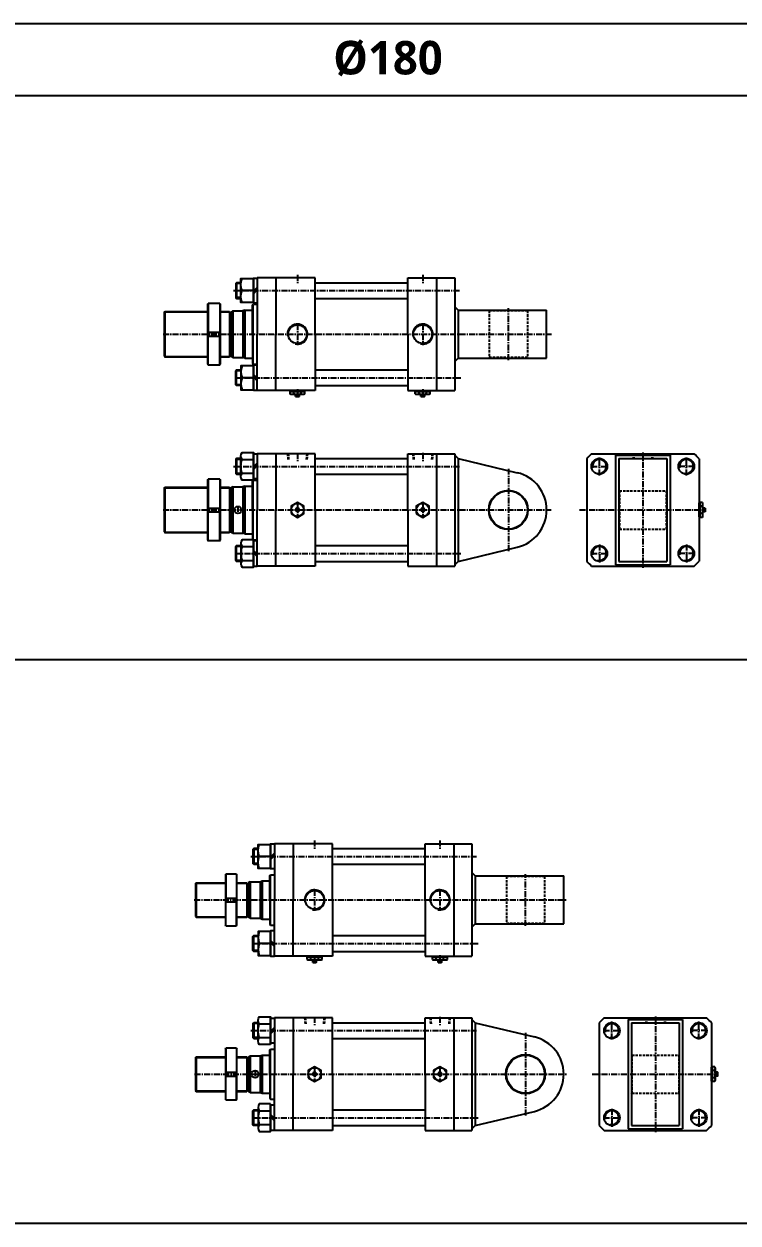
# Model space of a CAD drawing. Extents: x -819 to 9354, y 0 to 4161.
# Drawn here: x 3918 to 5411, y 0 to 2506 of the extents above; entities that cross this region are included whole.
import ezdxf

# ---------------------------------------------------------------- set-up
doc = ezdxf.new("R2010")
doc.units = 0
doc.header["$LTSCALE"] = 10
doc.header["$MEASUREMENT"] = 0
doc.linetypes.add('CENTER', pattern=[2, 1.25, -0.25, 0.25, -0.25])
doc.linetypes.add('HIDDENX2', pattern=[0.75, 0.5, -0.25])
doc.layers.get('0').update_dxf_attribs({"linetype": 'CONTINUOUS'})
for name, color, linetype in [('HID', 2, 'HIDDENX2'), ('Line', 7, 'CONTINUOUS'), ('ML', 7, 'CONTINUOUS')]:
    doc.layers.add(name, color=color, linetype=linetype)
doc.styles.add('문자', font='romans.shx')

msp = doc.modelspace()

# ---------------------------------------------------------------- linework, layer by layer
for p, q in [((9354.3, 2505.7), (0, 2505.7)), ((9354.3, 2355.7), (0, 2355.7)), ((0, 1177.9), (9354.3, 1177.9)), ((0, 0), (9354.3, 0))]:
    msp.add_line(p, q)
at = {"color": 7, "linetype": 'Continuous'}
for p, q in [((4474.1, 1733), (4474.1, 1738)), ((4474.1, 1738), (4480.4, 1738)), ((4475.1, 1738), (4475.1, 1740)), ((4475.1, 1740), (4504.2, 1740)), ((4477.2, 1732), (4502.1, 1732)), ((4480.4, 1738), (4505.2, 1738)), ((4481.9, 1733), (4481.9, 1738)), ((4485.7, 1732.3), (4485.7, 1732.3)), ((4485.7, 1727.5), (4485.7, 1732)), ((4493.7, 1727.5), (4493.7, 1732)), ((4497.4, 1733), (4497.4, 1738)), ((4504.2, 1738), (4504.2, 1740)), ((4505.2, 1733), (4505.2, 1738)), ((4736.1, 1733), (4736.1, 1738)), ((4736.1, 1738), (4742.4, 1738)), ((4737.1, 1738), (4737.1, 1740)), ((4737.1, 1740), (4766.2, 1740)), ((4739.2, 1732), (4764.1, 1732)), ((4742.4, 1738), (4767.2, 1738)), ((4743.9, 1733), (4743.9, 1738)), ((4747.7, 1732.3), (4747.7, 1732.3)), ((4747.7, 1727.5), (4747.7, 1732)), ((4755.7, 1727.5), (4755.7, 1732)), ((4759.4, 1733), (4759.4, 1738)), ((4766.2, 1738), (4766.2, 1740)), ((4767.2, 1733), (4767.2, 1738)), ((4485.7, 1727.5), (4486.2, 1727)), ((4493.7, 1727.5), (4485.7, 1727.5)), ((4486.2, 1727), (4493.2, 1727)), ((4493.7, 1727.5), (4493.2, 1727)), ((4747.7, 1727.5), (4748.2, 1727)), ((4755.7, 1727.5), (4747.7, 1727.5)), ((4748.2, 1727), (4755.2, 1727)), ((4755.7, 1727.5), (4755.2, 1727)), ((5329.5, 1475.6), (5329.5, 1504.8)), ((5331.5, 1504.8), (5329.5, 1504.8)), ((5336.5, 1505.8), (5331.5, 1505.8)), ((5331.5, 1480.9), (5331.5, 1505.8)), ((5336.5, 1498), (5331.5, 1498)), ((5336.5, 1482.4), (5331.5, 1482.4)), ((5331.5, 1474.6), (5331.5, 1480.9)), ((5337.3, 1486.2), (5337.3, 1486.2)), ((5337.5, 1477.8), (5337.5, 1502.6)), ((5342, 1494.2), (5337.5, 1494.2)), ((5342, 1486.2), (5337.5, 1486.2)), ((5342, 1494.2), (5342.5, 1493.7)), ((5342, 1494.2), (5342, 1486.2)), ((5342, 1486.2), (5342.5, 1486.7)), ((5342.5, 1486.7), (5342.5, 1493.7)), ((5331.5, 1475.6), (5329.5, 1475.6)), ((5336.5, 1474.6), (5331.5, 1474.6)), ((4510, 550.7), (4510, 555.7)), ((4510, 555.7), (4516.4, 555.7)), ((4511, 555.7), (4511, 557.7)), ((4511, 557.7), (4540.2, 557.7)), ((4516.4, 555.7), (4541.2, 555.7)), ((4517.8, 550.7), (4517.8, 555.7)), ((4533.4, 550.7), (4533.4, 555.7)), ((4540.2, 555.7), (4540.2, 557.7)), ((4541.2, 550.7), (4541.2, 555.7)), ((4772, 550.7), (4772, 555.7)), ((4772, 555.7), (4778.4, 555.7)), ((4773, 555.7), (4773, 557.7)), ((4773, 557.7), (4802.2, 557.7)), ((4778.4, 555.7), (4803.2, 555.7)), ((4779.8, 550.7), (4779.8, 555.7)), ((4795.4, 550.7), (4795.4, 555.7)), ((4802.2, 555.7), (4802.2, 557.7)), ((4803.2, 550.7), (4803.2, 555.7)), ((4513.2, 549.7), (4538, 549.7)), ((4521.6, 549.9), (4521.6, 549.9)), ((4521.6, 545.2), (4521.6, 549.7)), ((4521.6, 545.2), (4522.1, 544.7)), ((4529.6, 545.2), (4521.6, 545.2)), ((4522.1, 544.7), (4529.1, 544.7)), ((4529.6, 545.2), (4529.1, 544.7)), ((4529.6, 545.2), (4529.6, 549.7)), ((4775.2, 549.7), (4800, 549.7)), ((4783.6, 549.9), (4783.6, 549.9)), ((4783.6, 545.2), (4783.6, 549.7)), ((4783.6, 545.2), (4784.1, 544.7)), ((4791.6, 545.2), (4783.6, 545.2)), ((4784.1, 544.7), (4791.1, 544.7)), ((4791.6, 545.2), (4791.1, 544.7)), ((4791.6, 545.2), (4791.6, 549.7)), ((5362.7, 326.7), (5357.7, 326.7)), ((5357.7, 301.8), (5357.7, 326.7)), ((5355.7, 296.5), (5355.7, 325.7)), ((5357.7, 325.7), (5355.7, 325.7)), ((5362.7, 318.9), (5357.7, 318.9)), ((5362.7, 303.3), (5357.7, 303.3)), ((5357.7, 295.5), (5357.7, 301.8)), ((5363.4, 307.1), (5363.4, 307.1)), ((5363.7, 298.7), (5363.7, 323.5)), ((5368.2, 315.1), (5363.7, 315.1)), ((5368.2, 307.1), (5363.7, 307.1)), ((5368.2, 315.1), (5368.7, 314.6)), ((5368.2, 315.1), (5368.2, 307.1)), ((5368.2, 307.1), (5368.7, 307.6)), ((5368.7, 307.6), (5368.7, 314.6)), ((5357.7, 296.5), (5355.7, 296.5)), ((5362.7, 295.5), (5357.7, 295.5))]:
    msp.add_line(p, q, dxfattribs=at)
for points in [[(4476.2, 1482.4), (4489.7, 1474.6), (4503.2, 1482.4), (4503.2, 1498), (4489.7, 1505.8), (4476.2, 1498)], [(4738.2, 1482.4), (4751.7, 1474.6), (4765.2, 1482.4), (4765.2, 1498), (4751.7, 1505.8), (4738.2, 1498)], [(4488.2, 1492.7), (4486.8, 1490.2), (4488.2, 1487.7), (4491.1, 1487.7), (4492.5, 1490.2), (4491.1, 1492.7)], [(4750.2, 1492.7), (4748.8, 1490.2), (4750.2, 1487.7), (4753.1, 1487.7), (4754.5, 1490.2), (4753.1, 1492.7)], [(4512.1, 303.3), (4525.6, 295.5), (4539.1, 303.3), (4539.1, 318.9), (4525.6, 326.7), (4512.1, 318.9)], [(4774.1, 303.3), (4787.6, 295.5), (4801.1, 303.3), (4801.1, 318.9), (4787.6, 326.7), (4774.1, 318.9)], [(4524.2, 313.6), (4522.7, 311.1), (4524.2, 308.6), (4527.1, 308.6), (4528.5, 311.1), (4527.1, 313.6)], [(4786.2, 313.6), (4784.7, 311.1), (4786.2, 308.6), (4789.1, 308.6), (4790.5, 311.1), (4789.1, 313.6)]]:
    msp.add_lwpolyline(points, close=True, dxfattribs=at)
for centre, radius in [((4489.7, 1490.2), 13.5), ((4751.7, 1490.2), 13.5), ((4489.7, 1490.2), 3.5), ((4751.7, 1490.2), 3.5), ((4525.6, 311.1), 13.5), ((4525.6, 311.1), 3.5), ((4787.6, 311.1), 13.5), ((4787.6, 311.1), 3.5)]:
    msp.add_circle(centre, radius, dxfattribs=at)
for centre, radius, start, end in [((4477.2, 1737.6), 5.62, 235.6158, 270), ((4478, 1740.2), 8.22, 241.7006, 298.2994), ((4489.6, 1763.4), 31.3, 255.6172, 270.0141), ((4489.7, 1763.4), 31.3, 269.9859, 284.3828), ((4501.3, 1740.2), 8.22, 241.7006, 298.2994), ((4739.2, 1737.6), 5.62, 235.6158, 270), ((4740, 1740.2), 8.22, 241.7006, 298.2994), ((4751.6, 1763.4), 31.3, 255.6172, 270.0141), ((4751.7, 1763.4), 31.3, 269.9859, 284.3828), ((4763.3, 1740.2), 8.22, 241.7006, 298.2994), ((5329.3, 1501.9), 8.22, 331.7006, 28.2994), ((5306.2, 1490.2), 31.3, 359.9859, 14.3828), ((5306.2, 1490.2), 31.3, 345.6172, 0.0141), ((5329.3, 1478.5), 8.22, 331.7006, 28.2994), ((5331.9, 1477.8), 5.62, 325.6158, 0), ((4513.2, 555.3), 5.62, 235.6158, 270), ((4513.9, 557.9), 8.22, 241.7006, 298.2994), ((4525.6, 581), 31.3, 255.6172, 270.0141), ((4525.6, 581), 31.3, 269.9859, 284.3828), ((4537.3, 557.9), 8.22, 241.7006, 298.2994), ((4775.2, 555.3), 5.62, 235.6158, 270), ((4775.9, 557.9), 8.22, 241.7006, 298.2994), ((4787.6, 581), 31.3, 255.6172, 270.0141), ((4787.6, 581), 31.3, 269.9859, 284.3828), ((4799.3, 557.9), 8.22, 241.7006, 298.2994), ((5355.4, 322.8), 8.22, 331.7006, 28.2994), ((5332.3, 311.1), 31.3, 359.9859, 14.3828), ((5332.3, 311.1), 31.3, 345.6172, 0.0141), ((5355.4, 299.4), 8.22, 331.7006, 28.2994), ((5358, 298.7), 5.62, 325.6158, 0)]:
    msp.add_arc(centre, radius, start, end, dxfattribs=at)
at = {"layer": 'HID'}
for p, q in [((4889.7, 1907.5), (4890.7, 1906.5)), ((4890.7, 1906.5), (4890.7, 1808.5)), ((4970.7, 1906.5), (4890.7, 1906.5)), ((4971.7, 1907.5), (4970.7, 1906.5)), ((4970.7, 1906.5), (4970.7, 1808.5)), ((4889.7, 1807.5), (4890.7, 1808.5)), ((4970.7, 1808.5), (4890.7, 1808.5)), ((4971.7, 1807.5), (4970.7, 1808.5)), ((4468.7, 1607.7), (4469.9, 1593.7)), ((4470.2, 1607.7), (4471.4, 1593.7)), ((4509.1, 1607.7), (4507.9, 1593.7)), ((4510.6, 1607.7), (4509.4, 1593.7)), ((4730.7, 1607.7), (4731.9, 1593.7)), ((4732.2, 1607.7), (4733.4, 1593.7)), ((4771.1, 1607.7), (4769.9, 1593.7)), ((4772.6, 1607.7), (4771.4, 1593.7)), ((5191.1, 1607.7), (5192.3, 1593.7)), ((5192.5, 1607.7), (5193.8, 1593.7)), ((5231.5, 1607.7), (5230.3, 1593.7)), ((5233, 1607.7), (5231.7, 1593.7)), ((5162, 1531.2), (5163, 1530.2)), ((5163, 1530.2), (5163, 1450.2)), ((5163, 1530.2), (5261, 1530.2)), ((5262, 1531.2), (5261, 1530.2)), ((5261, 1530.2), (5261, 1450.2)), ((5162, 1449.2), (5163, 1450.2)), ((5163, 1450.2), (5261, 1450.2)), ((5262, 1449.2), (5261, 1450.2)), ((4925.6, 725.2), (4926.6, 724.2)), ((4926.6, 724.2), (4926.6, 626.2)), ((5006.6, 724.2), (4926.6, 724.2)), ((5007.6, 725.2), (5006.6, 724.2)), ((5006.6, 724.2), (5006.6, 626.2)), ((4925.6, 625.2), (4926.6, 626.2)), ((5006.6, 626.2), (4926.6, 626.2)), ((5007.6, 625.2), (5006.6, 626.2)), ((4504.7, 428.6), (4505.9, 414.6)), ((4506.1, 428.6), (4507.4, 414.6)), ((4545.1, 428.6), (4543.9, 414.6)), ((4546.6, 428.6), (4545.3, 414.6)), ((4766.7, 428.6), (4767.9, 414.6)), ((4768.1, 428.6), (4769.4, 414.6)), ((4807.1, 428.6), (4805.9, 414.6)), ((4808.6, 428.6), (4807.3, 414.6)), ((5217.2, 428.6), (5218.4, 414.6)), ((5218.7, 428.6), (5219.9, 414.6)), ((5257.6, 428.6), (5256.4, 414.6)), ((5259.1, 428.6), (5257.9, 414.6)), ((5188.2, 352.1), (5189.2, 351.1)), ((5189.2, 351.1), (5189.2, 271.1)), ((5189.2, 351.1), (5287.2, 351.1)), ((5288.2, 352.1), (5287.2, 351.1)), ((5287.2, 351.1), (5287.2, 271.1)), ((5188.2, 270.1), (5189.2, 271.1)), ((5189.2, 271.1), (5287.2, 271.1)), ((5288.2, 270.1), (5287.2, 271.1))]:
    msp.add_line(p, q, dxfattribs=at)
at = {"layer": 'Line'}
for p, q in [((4371.5, 1963.1), (4360.7, 1963.1)), ((4371.5, 1933.9), (4360.7, 1933.9)), ((4211.2, 1904), (4301.6, 1904)), ((4328.6, 1904), (4347.7, 1904)), ((4211.2, 1811), (4301.6, 1811)), ((4328.6, 1811), (4347.7, 1811)), ((4371.5, 1781.1), (4360.7, 1781.1)), ((4371.5, 1751.9), (4360.7, 1751.9)), ((4371.5, 1595.8), (4360.7, 1595.8)), ((4371.5, 1566.6), (4360.7, 1566.6)), ((4211.2, 1536.7), (4301.6, 1536.7)), ((4328.6, 1536.7), (4347.7, 1536.7)), ((4211.2, 1443.7), (4301.6, 1443.7)), ((4328.6, 1443.7), (4347.7, 1443.7)), ((4371.5, 1413.8), (4360.7, 1413.8)), ((4371.5, 1384.6), (4360.7, 1384.6)), ((4407.4, 780.8), (4396.6, 780.8)), ((4407.4, 751.6), (4396.6, 751.6)), ((4277.1, 710.2), (4339, 710.2)), ((4363, 710.2), (4383.6, 710.2)), ((4277.1, 640.2), (4339, 640.2)), ((4363, 640.2), (4383.6, 640.2)), ((4407.4, 598.8), (4396.6, 598.8)), ((4407.4, 569.6), (4396.6, 569.6)), ((4407.4, 416.7), (4396.6, 416.7)), ((4407.4, 387.5), (4396.6, 387.5)), ((4277.1, 346.1), (4339, 346.1)), ((4363, 346.1), (4383.6, 346.1)), ((4277.1, 276.1), (4339, 276.1)), ((4363, 276.1), (4383.6, 276.1)), ((4407.4, 234.7), (4396.6, 234.7)), ((4407.4, 205.5), (4396.6, 205.5))]:
    msp.add_line(p, q, dxfattribs=at)
for centre, radius, start, end in [((4489.7, 1857.5), 21, 257.2786, 188.7835), ((4751.7, 1857.5), 21, 257.2786, 188.7835), ((5121, 1581.2), 14.6, 255.4042, 192.5338), ((5303, 1581.2), 14.6, 255.4042, 192.5338), ((5121, 1399.2), 14.6, 255.4042, 192.5338), ((5303, 1399.2), 14.6, 255.4042, 192.5338), ((4525.6, 675.2), 21, 257.2786, 188.7835), ((4787.6, 675.2), 21, 257.2786, 188.7835), ((5147.2, 402.1), 14.6, 255.4042, 192.5338), ((5329.2, 402.1), 14.6, 255.4042, 192.5338), ((5147.2, 220.1), 14.6, 255.4042, 192.5338), ((5329.2, 220.1), 14.6, 255.4042, 192.5338)]:
    msp.add_arc(centre, radius, start, end, dxfattribs=at)
at = {"layer": 'ML', "color": 1, "linetype": 'CENTER'}
for p, q in [((4489.7, 1981.8), (4489.7, 1963.4)), ((4751.7, 1981.8), (4751.7, 1963.4)), ((4356, 1948.5), (4828.8, 1948.5)), ((4930.7, 1803.5), (4930.7, 1911.5)), ((4208.7, 1857.5), (5022.1, 1857.5)), ((4489.7, 1878.5), (4489.7, 1836.6)), ((4751.7, 1878.5), (4751.7, 1836.6)), ((4358.9, 1766.5), (4832.4, 1766.5)), ((4489.7, 1742.3), (4489.7, 1730.8)), ((4751.7, 1742.3), (4751.7, 1730.8)), ((4489.7, 1609.8), (4489.7, 1591.4)), ((4751.7, 1609.8), (4751.7, 1591.4)), ((5212, 1610.5), (5212, 1368.9)), ((4356, 1581.2), (4828.8, 1581.2)), ((5103.9, 1581.2), (5138.1, 1581.2)), ((5121, 1562.4), (5121, 1599.9)), ((5320.1, 1581.2), (5285.9, 1581.2)), ((5303, 1562.4), (5303, 1599.9)), ((4930.7, 1576.4), (4930.7, 1403.9)), ((4208.7, 1490.2), (5020.5, 1490.2)), ((4365.2, 1498.4), (4365.2, 1481.9)), ((4489.7, 1501.2), (4489.7, 1479.2)), ((4751.7, 1501.2), (4751.7, 1479.2)), ((5079.5, 1490.2), (5342.7, 1490.2)), ((5121, 1417.9), (5121, 1380.4)), ((5303, 1417.9), (5303, 1380.4)), ((4358.9, 1399.2), (4832.4, 1399.2)), ((5103.9, 1399.2), (5138.1, 1399.2)), ((5320.1, 1399.2), (5285.9, 1399.2)), ((4525.6, 799.5), (4525.6, 781.1)), ((4787.6, 799.5), (4787.6, 781.1)), ((4391.9, 766.2), (4864.7, 766.2)), ((4966.6, 621.2), (4966.6, 729.2)), ((4525.6, 696.1), (4525.6, 654.2)), ((4787.6, 696.1), (4787.6, 654.2)), ((4273.8, 675.2), (5053.4, 675.2)), ((4394.9, 584.2), (4868.4, 584.2)), ((4525.6, 559.9), (4525.6, 548.4)), ((4787.6, 559.9), (4787.6, 548.4)), ((4525.6, 430.7), (4525.6, 412.3)), ((4787.6, 430.7), (4787.6, 412.3)), ((5238.2, 431.4), (5238.2, 189.8)), ((4391.9, 402.1), (4864.7, 402.1)), ((5130, 402.1), (5164.3, 402.1)), ((5147.2, 383.3), (5147.2, 420.8)), ((5346.3, 402.1), (5312, 402.1)), ((5329.2, 383.3), (5329.2, 420.8)), ((4966.6, 397.3), (4966.6, 224.8)), ((4274.6, 311.1), (5053, 311.1)), ((4401.1, 319.3), (4401.1, 302.8)), ((4525.6, 322.1), (4525.6, 300.1)), ((4787.6, 322.1), (4787.6, 300.1)), ((5105.7, 311.1), (5368.9, 311.1)), ((5147.2, 238.8), (5147.2, 201.3)), ((5329.2, 238.8), (5329.2, 201.3)), ((4394.9, 220.1), (4868.4, 220.1)), ((5130, 220.1), (5164.3, 220.1)), ((5346.3, 220.1), (5312, 220.1))]:
    msp.add_line(p, q, dxfattribs=at)
at = {"layer": 'ML'}
for p, q in [((4362.5, 1965), (4362.5, 1932)), ((4397.5, 1946.7), (4405.7, 1954.9)), ((4405.7, 1975), (4405.7, 1857.5)), ((4526.7, 1975), (4405.7, 1975)), ((4444.7, 1975), (4444.7, 1857.5)), ((4526.7, 1857.5), (4526.7, 1975)), ((4526.7, 1965), (4720.7, 1965)), ((4720.7, 1857.5), (4720.7, 1975)), ((4720.7, 1975), (4780.7, 1975)), ((4780.7, 1975), (4780.7, 1740)), ((4780.7, 1975), (4818.7, 1975)), ((4818.7, 1975), (4818.7, 1740)), ((4397.5, 1948.5), (4373.7, 1948.5)), ((4397.5, 1942.1), (4405.7, 1950.3)), ((4526.7, 1932), (4720.7, 1932)), ((4210.7, 1903.5), (4212.2, 1905)), ((4212.2, 1905), (4212.2, 1810)), ((4212.2, 1905), (4301.6, 1905)), ((4301.6, 1920.5), (4302.6, 1921.5)), ((4301.6, 1920.5), (4301.6, 1794.5)), ((4302.6, 1921.5), (4302.6, 1861.5)), ((4327.6, 1921.5), (4302.6, 1921.5)), ((4327.6, 1921.5), (4327.6, 1861.5)), ((4327.6, 1921.5), (4328.6, 1920.5)), ((4328.6, 1794.5), (4328.6, 1920.5)), ((4328.6, 1905), (4347.7, 1905)), ((4347.7, 1905), (4347.7, 1810)), ((4354.7, 1906), (4350.7, 1903.7)), ((4354.7, 1906), (4375.7, 1906)), ((4354.7, 1906), (4354.7, 1809)), ((4379.7, 1907.5), (4375.7, 1906)), ((4375.7, 1906), (4375.7, 1809)), ((4379.7, 1907.5), (4379.7, 1807.5)), ((4379.7, 1907.5), (4395.7, 1907.5)), ((4395.7, 1918.5), (4396.8, 1919.6)), ((4395.7, 1857.5), (4395.7, 1918.5)), ((4397.2, 1795.4), (4397.2, 1919.6)), ((4397.5, 1920), (4405.7, 1920)), ((4818.7, 1914.5), (4825.7, 1907.5)), ((4825.7, 1907.5), (4825.7, 1807.5)), ((4825.7, 1907.5), (5010.7, 1907.5)), ((5010.7, 1807.5), (5010.7, 1907.5)), ((4210.7, 1903.5), (4210.7, 1811.5)), ((4347.7, 1903.5), (4350.7, 1903.5)), ((4350.7, 1903.7), (4350.7, 1811.3)), ((4301.6, 1861.5), (4328.6, 1861.5)), ((4395.7, 1857.5), (4395.7, 1796.5)), ((4405.7, 1740), (4405.7, 1857.5)), ((4444.7, 1740), (4444.7, 1857.5)), ((4526.7, 1857.5), (4526.7, 1740)), ((4720.7, 1857.5), (4720.7, 1740)), ((4301.6, 1853.5), (4328.6, 1853.5)), ((4302.6, 1793.5), (4302.6, 1853.5)), ((4327.6, 1793.5), (4327.6, 1853.5)), ((4210.7, 1811.5), (4212.2, 1810)), ((4212.2, 1810), (4301.6, 1810)), ((4328.6, 1810), (4347.7, 1810)), ((4347.7, 1811.5), (4350.7, 1811.5)), ((4354.7, 1809), (4350.7, 1811.3)), ((4354.7, 1809), (4375.7, 1809)), ((4379.7, 1807.5), (4375.7, 1809)), ((4379.7, 1807.5), (4395.7, 1807.5)), ((4818.7, 1800.5), (4825.7, 1807.5)), ((4825.7, 1807.5), (5010.7, 1807.5)), ((4301.6, 1794.5), (4302.6, 1793.5)), ((4302.6, 1793.5), (4327.6, 1793.5)), ((4327.6, 1793.5), (4328.6, 1794.5)), ((4362.5, 1750), (4362.5, 1783)), ((4395.7, 1796.5), (4396.8, 1795.4)), ((4397.5, 1795), (4405.7, 1795)), ((4526.7, 1783), (4720.7, 1783)), ((4397.5, 1766.5), (4373.7, 1766.5)), ((4397.5, 1772.9), (4405.7, 1764.7)), ((4397.5, 1768.3), (4405.7, 1760.1)), ((4526.7, 1740), (4405.7, 1740)), ((4526.7, 1740), (4444.7, 1740)), ((4526.7, 1750), (4720.7, 1750)), ((4720.7, 1740), (4780.7, 1740)), ((4780.7, 1740), (4818.7, 1740)), ((4526.7, 1607.7), (4405.7, 1607.7)), ((4405.7, 1607.7), (4405.7, 1490.2)), ((4444.7, 1607.7), (4444.7, 1490.2)), ((4526.7, 1490.2), (4526.7, 1607.7)), ((4720.7, 1607.7), (4780.7, 1607.7)), ((4720.7, 1490.2), (4720.7, 1607.7)), ((4780.7, 1607.7), (4780.7, 1372.7)), ((4780.7, 1607.7), (4818.7, 1607.7)), ((4818.7, 1607.7), (4818.7, 1372.7)), ((4818.7, 1604.7), (4825.7, 1597.7)), ((5104.9, 1607.7), (5121, 1607.7)), ((5121, 1607.7), (5303, 1607.7)), ((5155, 1604.7), (5155, 1375.7)), ((5155, 1604.7), (5269, 1604.7)), ((5269, 1604.7), (5269, 1375.7)), ((5303, 1607.7), (5319.1, 1607.7)), ((4362.5, 1597.7), (4362.5, 1564.7)), ((4371.5, 1559.5), (4371.5, 1602.8)), ((4373.7, 1595.6), (4397.5, 1595.6)), ((4397.5, 1579.4), (4405.7, 1587.6)), ((4397.5, 1574.7), (4405.7, 1582.9)), ((4526.7, 1597.7), (4720.7, 1597.7)), ((4825.7, 1597.7), (4825.7, 1382.7)), ((4825.7, 1597.7), (4949.3, 1568)), ((5094.5, 1597.3), (5094.5, 1383)), ((5162, 1597.7), (5162, 1382.7)), ((5162, 1597.7), (5262, 1597.7)), ((5262, 1597.7), (5262, 1382.7)), ((5329.5, 1597.3), (5329.5, 1383)), ((4301.6, 1553.2), (4302.6, 1554.2)), ((4327.6, 1554.2), (4302.6, 1554.2)), ((4302.6, 1554.2), (4302.6, 1494.2)), ((4327.6, 1554.2), (4328.6, 1553.2)), ((4327.6, 1554.2), (4327.6, 1494.2)), ((4373.7, 1566.7), (4397.5, 1566.7)), ((4526.7, 1564.7), (4720.7, 1564.7)), ((4210.7, 1536.2), (4212.2, 1537.7)), ((4210.7, 1536.2), (4210.7, 1444.2)), ((4212.2, 1537.7), (4301.6, 1537.7)), ((4212.2, 1537.7), (4212.2, 1442.7)), ((4301.6, 1553.2), (4301.6, 1427.2)), ((4328.6, 1427.2), (4328.6, 1553.2)), ((4328.6, 1537.7), (4347.7, 1537.7)), ((4347.7, 1537.7), (4347.7, 1442.7)), ((4347.7, 1536.2), (4350.7, 1536.2)), ((4354.7, 1538.7), (4350.7, 1536.4)), ((4350.7, 1536.4), (4350.7, 1444)), ((4354.7, 1538.7), (4375.7, 1538.7)), ((4354.7, 1538.7), (4354.7, 1441.7)), ((4379.7, 1540.2), (4375.7, 1538.7)), ((4375.7, 1538.7), (4375.7, 1441.7)), ((4379.7, 1540.2), (4379.7, 1440.2)), ((4379.7, 1540.2), (4395.7, 1540.2)), ((4395.7, 1551.2), (4396.8, 1552.3)), ((4395.7, 1490.2), (4395.7, 1551.2)), ((4397.2, 1428), (4397.2, 1552.3)), ((4397.5, 1552.7), (4405.7, 1552.7)), ((4301.6, 1494.2), (4328.6, 1494.2)), ((4301.6, 1486.2), (4328.6, 1486.2)), ((4302.6, 1426.2), (4302.6, 1486.2)), ((4327.6, 1426.2), (4327.6, 1486.2)), ((4395.7, 1490.2), (4395.7, 1429.2)), ((4405.7, 1372.7), (4405.7, 1490.2)), ((4444.7, 1372.7), (4444.7, 1490.2)), ((4526.7, 1490.2), (4526.7, 1372.7)), ((4720.7, 1490.2), (4720.7, 1372.7)), ((4210.7, 1444.2), (4212.2, 1442.7)), ((4212.2, 1442.7), (4301.6, 1442.7)), ((4328.6, 1442.7), (4347.7, 1442.7)), ((4347.7, 1444.2), (4350.7, 1444.2)), ((4354.7, 1441.7), (4350.7, 1444)), ((4354.7, 1441.7), (4375.7, 1441.7)), ((4379.7, 1440.2), (4375.7, 1441.7)), ((4379.7, 1440.2), (4395.7, 1440.2)), ((4395.7, 1429.2), (4396.8, 1428)), ((4301.6, 1427.2), (4302.6, 1426.2)), ((4302.6, 1426.2), (4327.6, 1426.2)), ((4327.6, 1426.2), (4328.6, 1427.2)), ((4362.5, 1382.7), (4362.5, 1415.7)), ((4371.5, 1420.8), (4371.5, 1377.5)), ((4373.7, 1413.6), (4397.5, 1413.6)), ((4397.5, 1427.7), (4405.7, 1427.7)), ((4397.5, 1405.6), (4405.7, 1397.4)), ((4526.7, 1415.7), (4720.7, 1415.7)), ((4825.7, 1382.7), (4949.3, 1412.4)), ((4373.7, 1384.7), (4397.5, 1384.7)), ((4397.5, 1400.9), (4405.7, 1392.7)), ((4526.7, 1382.7), (4720.7, 1382.7)), ((4818.7, 1375.7), (4825.7, 1382.7)), ((5162, 1382.7), (5262, 1382.7)), ((4526.7, 1372.7), (4405.7, 1372.7)), ((4526.7, 1372.7), (4444.7, 1372.7)), ((4720.7, 1372.7), (4780.7, 1372.7)), ((4780.7, 1372.7), (4818.7, 1372.7)), ((5104.9, 1372.7), (5121, 1372.7)), ((5121, 1372.7), (5303, 1372.7)), ((5155, 1375.7), (5269, 1375.7)), ((5303, 1372.7), (5319.1, 1372.7)), ((4398.5, 782.7), (4398.5, 749.7)), ((4441.6, 792.7), (4441.6, 675.2)), ((4562.6, 792.7), (4441.6, 792.7)), ((4480.6, 792.7), (4480.6, 675.2)), ((4562.6, 675.2), (4562.6, 792.7)), ((4562.6, 782.7), (4756.6, 782.7)), ((4756.6, 675.2), (4756.6, 792.7)), ((4756.6, 792.7), (4816.6, 792.7)), ((4816.6, 792.7), (4816.6, 557.7)), ((4816.6, 792.7), (4854.6, 792.7)), ((4854.6, 792.7), (4854.6, 557.7)), ((4433.4, 766.2), (4409.6, 766.2)), ((4433.4, 764.4), (4441.6, 772.6)), ((4433.4, 759.8), (4441.6, 768)), ((4339, 728.2), (4340, 729.2)), ((4339, 728.2), (4339, 622.2)), ((4340, 729.2), (4340, 679.2)), ((4362, 729.2), (4340, 729.2)), ((4362, 729.2), (4362, 679.2)), ((4362, 729.2), (4363, 728.2)), ((4363, 622.2), (4363, 728.2)), ((4431.6, 726.2), (4433.1, 727.7)), ((4433.1, 622.7), (4433.1, 727.7)), ((4433.1, 727.7), (4441.6, 727.7)), ((4562.6, 749.7), (4756.6, 749.7)), ((4854.6, 732.2), (4861.6, 725.2)), ((4276.6, 709.7), (4278.1, 711.2)), ((4276.6, 709.7), (4276.6, 640.7)), ((4278.1, 711.2), (4278.1, 639.2)), ((4278.1, 711.2), (4339, 711.2)), ((4363, 711.2), (4383.6, 711.2)), ((4383.6, 711.2), (4383.6, 639.2)), ((4383.6, 709.7), (4386.6, 709.7)), ((4390.6, 713.2), (4386.6, 710.9)), ((4386.6, 710.9), (4386.6, 639.5)), ((4390.6, 713.2), (4390.6, 637.2)), ((4390.6, 713.2), (4411.6, 713.2)), ((4411.6, 713.2), (4415.6, 715.2)), ((4411.6, 713.2), (4411.6, 637.2)), ((4415.6, 715.2), (4415.6, 635.2)), ((4415.6, 715.2), (4431.6, 715.2)), ((4431.6, 675.2), (4431.6, 726.2)), ((4861.6, 725.2), (4861.6, 625.2)), ((4861.6, 725.2), (5046.6, 725.2)), ((5046.6, 625.2), (5046.6, 725.2)), ((4339, 679.2), (4363, 679.2)), ((4339, 671.2), (4363, 671.2)), ((4340, 621.2), (4340, 671.2)), ((4362, 621.2), (4362, 671.2)), ((4431.6, 675.2), (4431.6, 624.2)), ((4441.6, 557.7), (4441.6, 675.2)), ((4480.6, 557.7), (4480.6, 675.2)), ((4562.6, 675.2), (4562.6, 557.7)), ((4756.6, 675.2), (4756.6, 557.7)), ((4276.6, 640.7), (4278.1, 639.2)), ((4278.1, 639.2), (4339, 639.2)), ((4363, 639.2), (4383.6, 639.2)), ((4383.6, 640.7), (4386.6, 640.7)), ((4390.6, 637.2), (4386.6, 639.5)), ((4390.6, 637.2), (4411.6, 637.2)), ((4411.6, 637.2), (4415.6, 635.2)), ((4415.6, 635.2), (4431.6, 635.2)), ((4340, 621.2), (4339, 622.2)), ((4340, 621.2), (4362, 621.2)), ((4362, 621.2), (4363, 622.2)), ((4431.6, 624.2), (4433.1, 622.7)), ((4433.1, 622.7), (4441.6, 622.7)), ((4854.6, 618.2), (4861.6, 625.2)), ((4861.6, 625.2), (5046.6, 625.2)), ((4398.5, 567.7), (4398.5, 600.7)), ((4433.4, 584.2), (4409.6, 584.2)), ((4433.4, 590.6), (4441.6, 582.4)), ((4433.4, 586), (4441.6, 577.8)), ((4562.6, 600.7), (4756.6, 600.7)), ((4562.6, 557.7), (4441.6, 557.7)), ((4562.6, 557.7), (4480.6, 557.7)), ((4562.6, 567.7), (4756.6, 567.7)), ((4756.6, 557.7), (4816.6, 557.7)), ((4816.6, 557.7), (4854.6, 557.7)), ((4562.6, 428.6), (4441.6, 428.6)), ((4441.6, 428.6), (4441.6, 311.1)), ((4480.6, 428.6), (4480.6, 311.1)), ((4562.6, 311.1), (4562.6, 428.6)), ((4756.6, 428.6), (4816.6, 428.6)), ((4756.6, 311.1), (4756.6, 428.6)), ((4816.6, 428.6), (4816.6, 193.6)), ((4816.6, 428.6), (4854.6, 428.6)), ((4854.6, 428.6), (4854.6, 193.6)), ((5131, 428.6), (5147.2, 428.6)), ((5147.2, 428.6), (5329.2, 428.6)), ((5329.2, 428.6), (5345.3, 428.6)), ((4398.5, 418.6), (4398.5, 385.6)), ((4407.4, 380.4), (4407.4, 423.7)), ((4409.6, 416.5), (4433.4, 416.5)), ((4433.4, 400.3), (4441.6, 408.5)), ((4433.4, 395.6), (4441.6, 403.8)), ((4562.6, 418.6), (4756.6, 418.6)), ((4854.6, 425.6), (4861.6, 418.6)), ((4861.6, 418.6), (4861.6, 203.6)), ((4861.6, 418.6), (4985.3, 388.9)), ((5120.7, 418.2), (5120.7, 203.9)), ((5181.2, 425.6), (5181.2, 196.6)), ((5181.2, 425.6), (5295.2, 425.6)), ((5188.2, 418.6), (5188.2, 203.6)), ((5188.2, 418.6), (5288.2, 418.6)), ((5288.2, 418.6), (5288.2, 203.6)), ((5295.2, 425.6), (5295.2, 196.6)), ((5355.7, 418.2), (5355.7, 203.9)), ((4409.6, 387.6), (4433.4, 387.6)), ((4562.6, 385.6), (4756.6, 385.6)), ((4339, 364.1), (4340, 365.1)), ((4339, 364.1), (4339, 258.1)), ((4362, 365.1), (4340, 365.1)), ((4340, 365.1), (4340, 315.1)), ((4362, 365.1), (4363, 364.1)), ((4362, 365.1), (4362, 315.1)), ((4363, 258.1), (4363, 364.1)), ((4411.6, 349.1), (4415.6, 351.1)), ((4415.6, 351.1), (4415.6, 271.1)), ((4415.6, 351.1), (4431.6, 351.1)), ((4431.6, 362.1), (4433.1, 363.6)), ((4431.6, 311.1), (4431.6, 362.1)), ((4433.1, 258.6), (4433.1, 363.6)), ((4433.1, 363.6), (4441.6, 363.6)), ((4276.6, 345.6), (4278.1, 347.1)), ((4276.6, 345.6), (4276.6, 276.6)), ((4278.1, 347.1), (4339, 347.1)), ((4278.1, 347.1), (4278.1, 275.1)), ((4363, 347.1), (4383.6, 347.1)), ((4383.6, 347.1), (4383.6, 275.1)), ((4383.6, 345.6), (4386.6, 345.6)), ((4390.6, 349.1), (4386.6, 346.8)), ((4386.6, 346.8), (4386.6, 275.4)), ((4390.6, 349.1), (4390.6, 273.1)), ((4390.6, 349.1), (4411.6, 349.1)), ((4411.6, 349.1), (4411.6, 273.1)), ((4339, 315.1), (4363, 315.1)), ((4339, 307.1), (4363, 307.1)), ((4340, 257.1), (4340, 307.1)), ((4362, 257.1), (4362, 307.1)), ((4431.6, 311.1), (4431.6, 260.1)), ((4441.6, 193.6), (4441.6, 311.1)), ((4480.6, 193.6), (4480.6, 311.1)), ((4562.6, 311.1), (4562.6, 193.6)), ((4756.6, 311.1), (4756.6, 193.6)), ((4276.6, 276.6), (4278.1, 275.1)), ((4383.6, 276.6), (4386.6, 276.6)), ((4278.1, 275.1), (4339, 275.1)), ((4340, 257.1), (4339, 258.1)), ((4340, 257.1), (4362, 257.1)), ((4362, 257.1), (4363, 258.1)), ((4363, 275.1), (4383.6, 275.1)), ((4390.6, 273.1), (4386.6, 275.4)), ((4390.6, 273.1), (4411.6, 273.1)), ((4411.6, 273.1), (4415.6, 271.1)), ((4415.6, 271.1), (4431.6, 271.1)), ((4431.6, 260.1), (4433.1, 258.6)), ((4433.1, 258.6), (4441.6, 258.6)), ((4398.5, 203.6), (4398.5, 236.6)), ((4407.4, 241.7), (4407.4, 198.4)), ((4409.6, 234.5), (4433.4, 234.5)), ((4433.4, 226.5), (4441.6, 218.3)), ((4562.6, 236.6), (4756.6, 236.6)), ((4861.6, 203.6), (4985.3, 233.3)), ((4409.6, 205.6), (4433.4, 205.6)), ((4433.4, 221.8), (4441.6, 213.6)), ((4562.6, 203.6), (4756.6, 203.6)), ((4854.6, 196.6), (4861.6, 203.6)), ((5188.2, 203.6), (5288.2, 203.6)), ((4562.6, 193.6), (4441.6, 193.6)), ((4562.6, 193.6), (4480.6, 193.6)), ((4756.6, 193.6), (4816.6, 193.6)), ((4816.6, 193.6), (4854.6, 193.6)), ((5131, 193.6), (5147.2, 193.6)), ((5147.2, 193.6), (5329.2, 193.6)), ((5181.2, 196.6), (5295.2, 196.6)), ((5329.2, 193.6), (5345.3, 193.6))]:
    msp.add_line(p, q, dxfattribs=at)
at = {"layer": 'ML', "color": 2}
for p, q in [((4486.2, 1732.2), (4486.2, 1732.2)), ((4486.2, 1727), (4486.2, 1732)), ((4493.2, 1727), (4493.2, 1732)), ((4748.2, 1732.2), (4748.2, 1732.2)), ((4748.2, 1727), (4748.2, 1732)), ((4755.2, 1727), (4755.2, 1732)), ((5337.3, 1486.7), (5337.3, 1486.7)), ((5342.5, 1493.7), (5337.5, 1493.7)), ((5342.5, 1486.7), (5337.5, 1486.7)), ((4522.1, 549.9), (4522.1, 549.9)), ((4522.1, 544.7), (4522.1, 549.7)), ((4529.1, 544.7), (4529.1, 549.7)), ((4784.1, 549.9), (4784.1, 549.9)), ((4784.1, 544.7), (4784.1, 549.7)), ((4791.1, 544.7), (4791.1, 549.7)), ((5363.5, 307.6), (5363.5, 307.6)), ((5368.7, 314.6), (5363.7, 314.6)), ((5368.7, 307.6), (5363.7, 307.6))]:
    msp.add_line(p, q, dxfattribs=at)
at = {"layer": 'ML'}
for points in [[(4371.5, 1965), (4362.5, 1965), (4360.7, 1963.1), (4360.7, 1933.9), (4362.5, 1932), (4371.5, 1932)], [(4405.7, 1974.8), (4405.7, 1922.3), (4397.5, 1922.3), (4397.5, 1974.8), (4405.7, 1974.8)], [(4371.5, 1750), (4362.5, 1750), (4360.7, 1751.9), (4360.7, 1781.1), (4362.5, 1783), (4371.5, 1783)], [(4405.7, 1740.3), (4405.7, 1792.8), (4397.5, 1792.8), (4397.5, 1740.3), (4405.7, 1740.3)], [(4405.7, 1607.4), (4405.7, 1554.9), (4397.5, 1554.9), (4397.5, 1607.4), (4405.7, 1607.4)], [(4371.5, 1597.7), (4362.5, 1597.7), (4360.7, 1595.8), (4360.7, 1566.6), (4362.5, 1564.7), (4371.5, 1564.7)], [(4371.5, 1382.7), (4362.5, 1382.7), (4360.7, 1384.6), (4360.7, 1413.8), (4362.5, 1415.7), (4371.5, 1415.7)], [(4405.7, 1372.9), (4405.7, 1425.4), (4397.5, 1425.4), (4397.5, 1372.9), (4405.7, 1372.9)], [(4407.4, 782.7), (4398.5, 782.7), (4396.6, 780.8), (4396.6, 751.6), (4398.5, 749.7), (4407.4, 749.7)], [(4441.6, 792.4), (4441.6, 739.9), (4433.4, 739.9), (4433.4, 792.4), (4441.6, 792.4)], [(4441.6, 557.9), (4441.6, 610.4), (4433.4, 610.4), (4433.4, 557.9), (4441.6, 557.9)], [(4407.4, 567.7), (4398.5, 567.7), (4396.6, 569.6), (4396.6, 598.8), (4398.5, 600.7), (4407.4, 600.7)], [(4441.6, 428.3), (4441.6, 375.8), (4433.4, 375.8), (4433.4, 428.3), (4441.6, 428.3)], [(4407.4, 418.6), (4398.5, 418.6), (4396.6, 416.7), (4396.6, 387.5), (4398.5, 385.6), (4407.4, 385.6)], [(4407.4, 203.6), (4398.5, 203.6), (4396.6, 205.5), (4396.6, 234.7), (4398.5, 236.6), (4407.4, 236.6)], [(4441.6, 193.8), (4441.6, 246.3), (4433.4, 246.3), (4433.4, 193.8), (4441.6, 193.8)]]:
    msp.add_lwpolyline(points, dxfattribs=at)
for points in [[(4397.5, 1923.5), (4371.5, 1923.5), (4371.5, 1973.5), (4397.5, 1973.5)], [(4397.5, 1791.5), (4371.5, 1791.5), (4371.5, 1741.5), (4397.5, 1741.5)], [(4433.4, 741.2), (4407.4, 741.2), (4407.4, 791.2), (4433.4, 791.2)], [(4433.4, 609.2), (4407.4, 609.2), (4407.4, 559.2), (4433.4, 559.2)]]:
    msp.add_lwpolyline(points, close=True, dxfattribs=at)
for points in [[(4373.7, 1923.5, -0.178633), (4373.7, 1948.5, -0.178633), (4373.7, 1973.5)], [(4373.7, 1791.5, 0.178633), (4373.7, 1766.5, 0.178633), (4373.7, 1741.5)], [(4397.5, 1552.3), (4373.7, 1552.3, -0.309401), (4373.7, 1566.7, -0.154701), (4373.7, 1595.6, -0.309401), (4373.7, 1610), (4397.5, 1610), (4397.5, 1552.3)], [(4397.5, 1428), (4373.7, 1428, 0.309401), (4373.7, 1413.6, 0.154701), (4373.7, 1384.7, 0.309401), (4373.7, 1370.3), (4397.5, 1370.3), (4397.5, 1428)], [(4409.6, 741.2, -0.178633), (4409.6, 766.2, -0.178633), (4409.6, 791.2)], [(4409.6, 609.2, 0.178633), (4409.6, 584.2, 0.178633), (4409.6, 559.2)], [(4433.4, 373.2), (4409.6, 373.2, -0.309401), (4409.6, 387.6, -0.154701), (4409.6, 416.5, -0.309401), (4409.6, 430.9), (4433.4, 430.9), (4433.4, 373.2)], [(4433.4, 248.9), (4409.6, 248.9, 0.309401), (4409.6, 234.5, 0.154701), (4409.6, 205.6, 0.309401), (4409.6, 191.2), (4433.4, 191.2), (4433.4, 248.9)]]:
    msp.add_lwpolyline(points, format="xyb", dxfattribs=at)
for centre, radius in [((4489.7, 1857.5), 19.5), ((4751.7, 1857.5), 19.5), ((5121, 1581.2), 16.5), ((5303, 1581.2), 16.5), ((4930.7, 1490.2), 41), ((4930.7, 1490.2), 40), ((4365.2, 1490.2), 7.5), ((5121, 1399.2), 16.5), ((5303, 1399.2), 16.5), ((4525.6, 675.2), 19.5), ((4787.6, 675.2), 19.5), ((5147.2, 402.1), 16.5), ((5329.2, 402.1), 16.5), ((4966.6, 311.1), 41), ((4966.6, 311.1), 40), ((4401.1, 311.1), 7.5), ((5147.2, 220.1), 16.5), ((5329.2, 220.1), 16.5)]:
    msp.add_circle(centre, radius, dxfattribs=at)
for centre, radius, start, end in [((5212, 1490.2), 159, 132.3542, 137.6458), ((5212, 1490.2), 159, 42.3542, 47.6458), ((4930.7, 1490.2), 80, 283.5081, 76.4919), ((5212, 1490.2), 159, 222.3542, 227.6458), ((5212, 1490.2), 159, 312.3542, 317.6458), ((5238.2, 311.1), 159, 132.3542, 137.6458), ((5238.2, 311.1), 159, 42.3542, 47.6458), ((4966.6, 311.1), 80, 283.5081, 76.4919), ((5238.2, 311.1), 159, 222.3542, 227.6458), ((5238.2, 311.1), 159, 312.3542, 317.6458)]:
    msp.add_arc(centre, radius, start, end, dxfattribs=at)
at = {"layer": 'ML', "color": 2}
for centre in [(4489.7, 1490.2), (4751.7, 1490.2), (4525.6, 311.1), (4787.6, 311.1)]:
    msp.add_arc(centre, 4, 270, 180, dxfattribs=at)

# ---------------------------------------------------------------- texts
at = {"insert": (4564.5, 2470.3), "char_height": 70, "attachment_point": 1, "style": '문자'}
msp.add_mtext_dynamic_manual_height_columns('{\\fMalgun Gothic|b1|i0|c129|p50;%%C180}', width=124.533, gutter_width=16, heights=[-75.6], dxfattribs=at)

doc.saveas('drawing.dxf')
